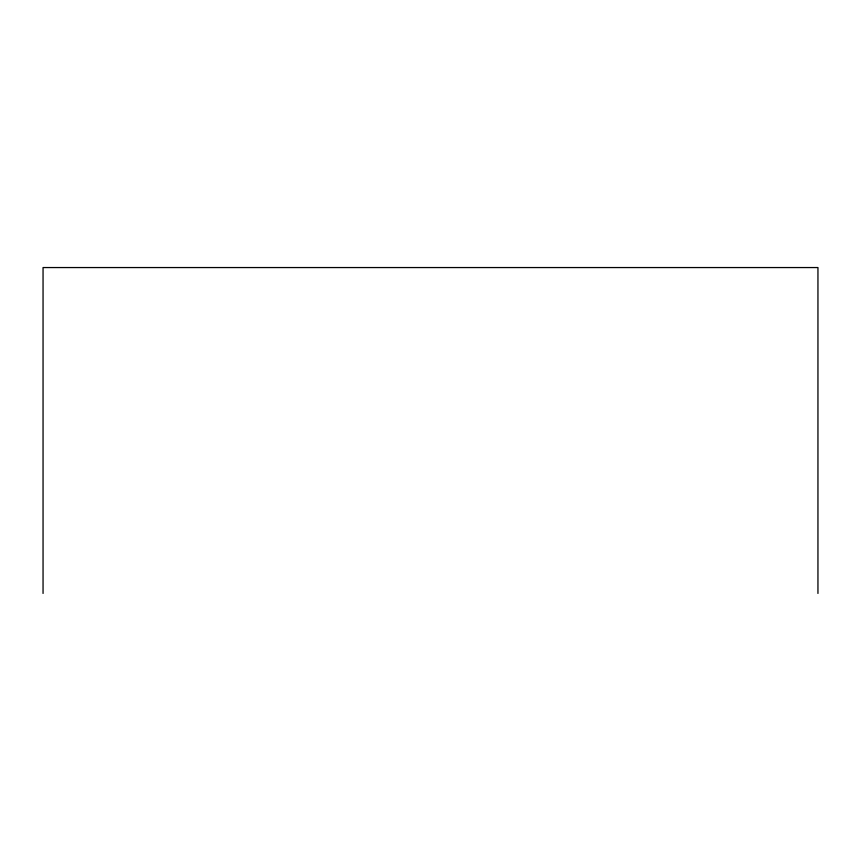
<?xml version="1.0" encoding="UTF-8"?>
<svg xmlns="http://www.w3.org/2000/svg" width="861" height="861" viewBox="0 0 861 861"><rect width="100%" height="100%" fill="white"/><g stroke="black" fill="none" stroke-linecap="round" stroke-linejoin="round"><path stroke-width="1.29" d="M817.95 593.444L817.95 267.556L43.05 267.556L43.05 593.444"/></g></svg>
